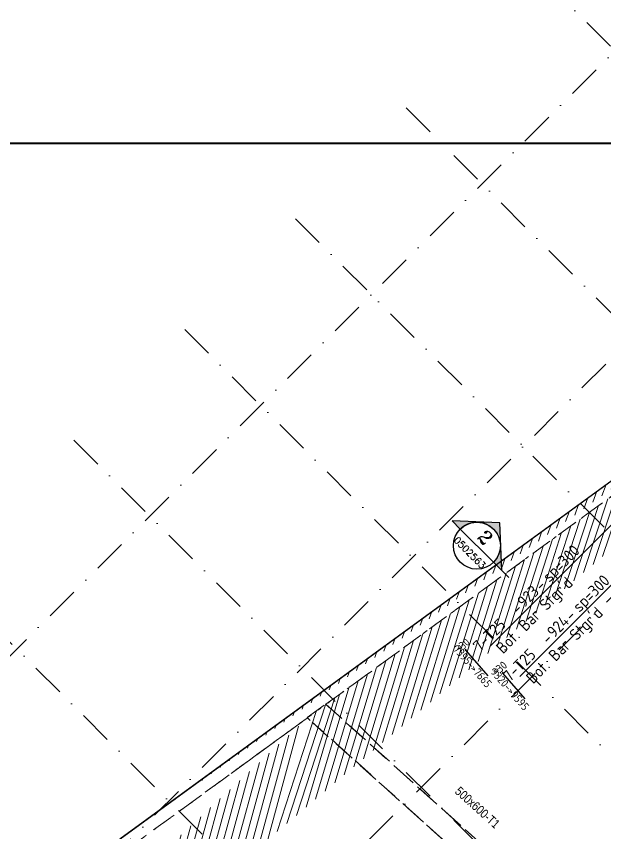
# Model space of a CAD drawing. Extents: x 660761725 to 1323371458, y 2734871439 to 5470067957.
# Drawn here: x 662179804 to 662192948, y 2735048426 to 2735066667 of the extents above; entities that cross this region are included whole.
import ezdxf
from ezdxf.enums import TextEntityAlignment as Align

# ---------------------------------------------------------------- set-up
doc = ezdxf.new("R2010")
doc.units = 0
for name, pattern in [('AXES', [1.95, 1.2, -0.25, 0.25, -0.25]), ('CENTER2', [28.575000000000003, 19.05, -3.175, 3.175, -3.175]), ('Hidden', [714.375, 476.25, -238.125]), ('sbp_axis_short', [10, 5, -2.5, 0, -2.5])]:
    doc.linetypes.add(name, pattern=pattern)
doc.layers.add('A-DETL', color=5, linetype='Continuous', lineweight=9, true_color=0x0000ff)
for name, color, linetype, lineweight in [('A-FLOR-PATT', 7, 'Continuous', 15), ('A-ROOF', 7, 'Continuous', 15), ('A-WALL', 7, 'Continuous', 15), ('S-BEAM-IDEN', 2, 'Continuous', 9), ('S-GRID', 7, 'Continuous', 9), ('S-MATCH LNE', 5, 'CENTER2', 40)]:
    doc.layers.add(name, color=color, linetype=linetype, lineweight=lineweight)
for name, color, linetype in [('S-AXIS', 20, 'AXES'), ('S-RDIMO', 8, 'Continuous'), ('S-RSYMB', 7, 'Continuous'), ('S-SCEL-INDT', 222, 'Continuous'), ('S-SIMPLETEXT', 7, 'Continuous'), ('S-TXT', 3, 'Continuous')]:
    doc.layers.add(name, color=color, linetype=linetype)
doc.styles.add('Arial Narrow_1', font='ARIALN.TTF', dxfattribs={"height": 199.9999999999998})
doc.styles.add('ARMACAD', font='isocp.shx')
doc.styles.add('ROMANS', font='romans.shx')
doc.styles.add('ROMANT', font='romant')
pattern_1 = [(74.99999999999999, (0, 0), (-153.3407249233896, 41.08752341002518), [])]

# ---------------------------------------------------------------- blocks, each defined once
blk = doc.blocks.new('I am… All Range.')
at = {"layer": 'S-GRID', "color": 8, "linetype": 'sbp_axis_short', "lineweight": 13, "ltscale": 150}
for p, q in [((662613679.1571203, 2734523360.248725), (662679782.7279356, 2734589463.81954)), ((662607615.8569804, 2734529423.548865), (662643100.4238242, 2734564908.115708)), ((662638694.7375193, 2734563892.988339), (662667314.0845935, 2734535273.641264)), ((662611009.9695301, 2734526029.436315), (662646494.6183763, 2734561514.085161)), ((662635724.8890384, 2734560923.139858), (662664344.2237372, 2734532303.805159)), ((662633250.0153042, 2734558448.266124), (662661869.4970862, 2734529828.784341)), ((662630775.1415697, 2734555973.392389), (662659394.7554803, 2734527353.778479)), ((662628300.2678357, 2734553498.518655), (662656919.881746, 2734524878.904745)), ((662625330.4193549, 2734550528.670175), (662653950.0332651, 2734521909.056264))]:
    blk.add_line(p, q, dxfattribs=at)
blk = doc.blocks.new('*U1143')
at = {"layer": 'S-SCEL-INDT'}
h = blk.add_hatch(color=256, dxfattribs=at)
edge = h.paths.add_edge_path()
edge.add_line((7.000001906104444, 2.263283386128023e-05), (10.50000190576247, 3.394924715394154e-05))
edge.add_line((10.50000190576247, 3.394924715394154e-05), (-2.921335544670001e-05, 9.624999999075953))
edge.add_line((-2.921335544670001e-05, 9.624999999075953), (-10.49999809220753, -3.394923260202631e-05))
edge.add_line((-10.49999809220753, -3.394923260202631e-05), (-6.999998092549504, -2.263281203340739e-05))
edge.add_arc((1.90677747013979e-06, 1.091277068709939e-11), 6.999999999363562, 0.00018525217620890544, 180.0001852521762, ccw=False)
at = {"layer": 'S-SCEL-INDT', "color": 2, "linetype": 'Continuous'}
blk.add_line((-6.999999999228748, 4.272327350918204e-05), (6.999999999228748, -4.272327350918204e-05), dxfattribs=at)
at = {"layer": 'S-SCEL-INDT'}
blk.add_line((13.40845287412958, 4.901550710201263e-05), (7.000001906104444, 2.263283386128023e-05), dxfattribs=at)
blk.add_lwpolyline([(7.000001906104444, 2.263283386128023e-05), (10.50000190576247, 3.394924715394154e-05), (-2.921335544670001e-05, 9.624999999075953), (-10.49999809220753, -3.394923260202631e-05), (-6.999998092549504, -2.263281203340739e-05, -0.9999999999999999)], format="xyb", close=True, dxfattribs=at)
for centre, radius in [((0, 0), 6.999999999370188), ((0, -1.906788384076208e-06), 6.99999999936)]:
    blk.add_circle(centre, radius, dxfattribs=at)
at = {"layer": 'S-SCEL-INDT', "linetype": 'Continuous', "style": 'ROMANT', "flags": 8}
for rotation, p in [(359.9998251523294, (-9.533905540592968e-07, 3.499999999687137)), (0.0001748476705820678, (9.533905540592968e-07, 3.499943417606119))]:
    blk.add_attdef('01', text='', height=4, rotation=rotation, dxfattribs=at).set_placement(p, align=Align.MIDDLE_CENTER)
at = {"layer": 'S-SCEL-INDT', "color": 3, "linetype": 'Continuous', "style": 'ROMANS', "flags": 8}
for rotation, p in [(359.9998251523294, (0, -2.974065839854546)), (0.0001748476705820678, (0, -2.97412474701559))]:
    blk.add_attdef('-', text='', height=2, rotation=rotation, dxfattribs=at).set_placement(p, align=Align.MIDDLE_CENTER)
blk = doc.blocks.new('I am… Limitless.')
at = {"layer": 'S-TXT', "color": 134}
ref = blk.add_blockref('*U1143', (662350091.9857374, 2734551144.012107), dxfattribs=dict(at, xscale=75.00000000000001, yscale=75.00000000000001, zscale=75.00000000000001, rotation=314.94913923917))
ref.add_attrib('-', '0502563', dxfattribs={"layer": 'S-SCEL-INDT', "color": 3, "linetype": 'Continuous', "height": 150, "rotation": 314.9493105481079, "style": 'ROMANS'}).set_placement((662349934.1190044, 2734550986.425398), align=Align.MIDDLE_CENTER)
ref.add_attrib('01', '2', dxfattribs={"layer": 'S-SCEL-INDT', "linetype": 'Continuous', "height": 300.0000000000001, "rotation": 314.9493105481079, "style": 'ROMANT'}).set_placement((662350277.7630103, 2734551329.459747), align=Align.MIDDLE_CENTER)
blk = doc.blocks.new('I am… Atomic.')
at = {"layer": 'A-FLOR-PATT', "transparency": 33554600}
h = blk.add_hatch(dxfattribs=at)
h.set_pattern_fill('ANSI31', color=8, scale=50, angle=30, style=0)
h.set_pattern_definition(pattern_1)
edge = h.paths.add_edge_path()
edge.add_line((662389967.6433319, 2734579123.010657), (662390007.8012236, 2734579503.468677))
edge.add_line((662342114.705975, 2734544592.546931), (662390007.8012234, 2734579503.468677))
edge.add_line((662363195.8073889, 2734559608.047176), (662389967.7690635, 2734579123.040917))
edge.add_line((662362417.6524743, 2734559040.823584), (662363719.8899552, 2734559990.06879))
edge.add_line((662346720.4841449, 2734547598.623516), (662362783.6519626, 2734559307.613063))
edge.add_line((662345821.5310795, 2734546943.346041), (662347578.010761, 2734548223.703842))
edge.add_line((662342292.6126368, 2734544370.997322), (662346307.4227723, 2734547297.529027))
edge.add_line((662325865.2845687, 2734528370.671522), (662342114.6925843, 2734544592.5523))
edge.add_line((662340490.7204528, 2734542572.157625), (662342149.9785906, 2734544228.604904))
edge.add_line((662339422.0417168, 2734541505.28928), (662341320.3495216, 2734543400.381265))
edge.add_line((662336597.6306283, 2734538685.662872), (662340136.8031961, 2734542218.839921))
edge.add_line((662332705.8949801, 2734534800.520002), (662336243.7133716, 2734538332.345168))
edge.add_line((662332253.0745114, 2734534348.466631), (662332782.9359009, 2734534877.430412))
edge.add_line((662326312.3910785, 2734528417.846987), (662332351.9776915, 2734534447.202265))
edge.add_line((662325865.2845687, 2734528370.671522), (662326312.3910785, 2734528417.846987))
h = blk.add_hatch(dxfattribs=at)
h.set_pattern_fill('ANSI31', color=8, scale=50, angle=30, style=0)
h.set_pattern_definition(pattern_1)
edge = h.paths.add_edge_path()
edge.add_line((662389967.6433319, 2734579123.010657), (662390007.8012236, 2734579503.468677))
edge.add_line((662390178.8400514, 2734578972.951882), (662393574.2351673, 2734576558.543434))
edge.add_line((662390389.9110394, 2734578822.862847), (662389967.7690635, 2734579123.040917))
edge.add_line((662401600.1085552, 2734571260.373601), (662390007.8012234, 2734579503.468677))
edge.add_line((662401045.2346829, 2734570742.112331), (662400996.5411683, 2734571280.666277))
edge.add_line((662400996.5411683, 2734571280.666277), (662391834.41239, 2734577795.702194))
edge.add_line((662401631.7932035, 2734570909.939), (662401600.1085552, 2734571260.373601))
edge.add_line((662398386.0115408, 2734568087.393885), (662401045.2346829, 2734570742.112331))
edge.add_line((662378065.801715, 2734545768.423274), (662383150.2610395, 2734551353.010825))
edge.add_line((662383150.2610395, 2734551353.010825), (662388234.7203641, 2734556937.598375))
edge.add_line((662388234.7203641, 2734556937.598375), (662393319.1796887, 2734562522.185926))
edge.add_line((662393319.1796887, 2734562522.185926), (662398403.6390133, 2734568106.773477))
edge.add_line((662377177.0145457, 2734544792.211362), (662378389.7704264, 2734546124.258873))
edge.add_line((662345219.5168241, 2734509691.243385), (662350637.7770958, 2734515642.46591))
edge.add_line((662350637.7770958, 2734515642.46591), (662356056.0373675, 2734521593.688435))
edge.add_line((662356056.0373675, 2734521593.688435), (662361474.2976393, 2734527544.91096))
edge.add_line((662361474.2976393, 2734527544.91096), (662366892.5579109, 2734533496.133485))
edge.add_line((662366892.5579109, 2734533496.133485), (662372310.8181826, 2734539447.35601))
edge.add_line((662372310.8181826, 2734539447.35601), (662377729.0784543, 2734545398.578536))
edge.add_line((662345267.5598451, 2734509156.384884), (662400082.3408674, 2734569362.972085))
edge.add_line((662401418.6805061, 2734570690.601139), (662400941.3227103, 2734570214.051982))
edge.add_line((662400082.3408674, 2734569362.972085), (662401631.7932035, 2734570909.939))
h = blk.add_hatch(dxfattribs=at)
h.set_pattern_fill('ANSI31', color=8, scale=50, angle=30, style=0)
h.set_pattern_definition(pattern_1)
edge = h.paths.add_edge_path()
edge.add_line((662345468.2720397, 2734510142.524049), (662345661.1307589, 2734509588.669044))
edge.add_line((662345219.5168241, 2734509691.243385), (662350637.7770958, 2734515642.46591))
edge.add_line((662350637.7770958, 2734515642.46591), (662356056.0373675, 2734521593.688435))
edge.add_line((662356056.0373675, 2734521593.688435), (662361474.2976393, 2734527544.91096))
edge.add_line((662361474.2976393, 2734527544.91096), (662366892.5579109, 2734533496.133485))
edge.add_line((662366892.5579109, 2734533496.133485), (662372310.8181826, 2734539447.35601))
edge.add_line((662372310.8181826, 2734539447.35601), (662377729.0784543, 2734545398.578536))
edge.add_line((662345267.5598451, 2734509156.384884), (662400082.3408674, 2734569362.972085))
at = {"layer": 'A-DETL', "color": 8, "linetype": 'Hidden', "lineweight": 9}
for p, q in [((662346720.4841449, 2734547598.623516), (662362783.6519626, 2734559307.613063)), ((662346298.6471646, 2734547301.045045), (662346711.3342683, 2734547602.289488)), ((662346711.3342683, 2734547602.289488), (662346720.4841449, 2734547598.623516)), ((662352840.0569016, 2734542092.301302), (662346711.3342683, 2734547602.289488)), ((662346720.4841449, 2734547598.623516), (662352842.3298832, 2734542094.822585)), ((662342292.6126368, 2734544370.997322), (662346307.4227723, 2734547297.529027)), ((662346307.4227723, 2734547297.529027), (662346298.6471646, 2734547301.045045)), ((662346298.6471646, 2734547301.045045), (662346362.3486897, 2734547243.774604)), ((662346370.6628408, 2734547240.673503), (662346307.4227723, 2734547297.529027)), ((662352507.9977173, 2734541722.947176), (662346415.1631265, 2734547200.665845)), ((662346417.6818635, 2734547194.027674), (662352505.8175863, 2734541720.528887))]:
    blk.add_line(p, q, dxfattribs=at)
at = {"layer": 'A-ROOF', "color": 8, "lineweight": 13}
blk.add_line((662389680.6962347, 2734579264.969228), (662342118.9841868, 2734544586.677794), dxfattribs=at)
at = {"layer": 'A-WALL', "color": 8, "lineweight": 13}
blk.add_line((662342114.705975, 2734544592.546931), (662390007.8012234, 2734579503.468677), dxfattribs=at)
at = {"layer": 'S-MATCH LNE', "ltscale": 50, "const_width": 50}
blk.add_lwpolyline([(662334254.839787, 2734560133.682059), (662361713.0110677, 2734560133.682059)], dxfattribs=at)
at = {"layer": 'S-BEAM-IDEN', "color": 8, "insert": (662349718.625302, 2734545775.691525), "char_height": 199.9999999999998, "width": 1539.239999999998, "attachment_point": 1, "rotation": 318.0457169572411, "style": 'Arial Narrow_1'}
blk.add_mtext('500x600-T1', dxfattribs=at)
blk = doc.blocks.new('cadf_10')
at = {"color": 1}
for p, q in [((-4.158496580606208, 1.201089783226742), (-5.644468778018359, 1.201089783226742)), ((4.158496580606207, 1.201089783226742), (5.644468778018359, 1.201089783226742))]:
    blk.add_line(p, q, dxfattribs=at)
at = {"style": 'ARMACAD'}
for tag, p in [('$COM1', (-10.93526643674234, 2.542619974829577)), ('$COM2', (-9.757982686735758, -5.302973364669228))]:
    blk.add_attdef(tag, text='', height=3.5, dxfattribs=at).set_placement(p, align=Align.BOTTOM_RIGHT)
at = {"color": 1, "style": 'ARMACAD'}
blk.add_attdef('$NUM', text='', height=3.5, dxfattribs=at).set_placement((0, 0), align=Align.CENTER)
blk = doc.blocks.new('*U980', base_point=(662188679.1186886, 2735050991.500011))
at = {"layer": 'S-RSYMB'}
blk.add_lwpolyline([(662188699.3218448, 2735051291.963449), (662188682.2227122, 2735051277.118121, 0.4142135623730951), (662188681.3256878, 2735051264.404084), (662189179.1186886, 2735050691.036574)], format="xyb", dxfattribs=at)
at = {"layer": 'S-RSYMB', "style": 'ARMACAD'}
for tag, rotation, p in [('D0', 40.96424916395173, (662188615.3796602, 2735051371.379446)), ('D1', 310.9642491538557, (662188843.3835269, 2735050902.327711))]:
    blk.add_attdef(tag, text='', height=180, rotation=rotation, dxfattribs=at).set_placement(p, align=Align.MIDDLE_CENTER)
blk = doc.blocks.new('*U981', base_point=(662189349.770169, 2735050320.89304))
at = {"layer": 'S-RSYMB'}
blk.add_lwpolyline([(662189365.8828565, 2735050618.82384), (662189352.2457305, 2735050606.984196, 0.4142135623730951), (662189351.5303247, 2735050596.844329), (662189849.770169, 2735050022.96224)], format="xyb", dxfattribs=at)
at = {"layer": 'S-RSYMB', "style": 'ARMACAD'}
for tag, rotation, p in [('D0', 40.96425440703921, (662189283.6716672, 2735050699.742673)), ('D1', 310.9642543151149, (662189513.8115923, 2735050234.510658))]:
    blk.add_attdef(tag, text='', height=180, rotation=rotation, dxfattribs=at).set_placement(p, align=Align.MIDDLE_CENTER)

msp = doc.modelspace()

# ---------------------------------------------------------------- linework, layer by layer
at = {"layer": 'S-RDIMO'}
for p, q in [((662193477.6328382, 2735055684.263109), (662190381.07175, 2735052587.496494)), ((662193994.6217105, 2735054859.98333), (662191051.7232305, 2735051916.889524))]:
    msp.add_line(p, q, dxfattribs=at)

# ---------------------------------------------------------------- block references
at = {"layer": 'S-AXIS'}
for name, p in [('I am… All Range.', (-447209.0655677319, 503695.4297404289)), ('I am… Atomic.', (-159998.4460368156, 503695.4297404289)), ('I am… Limitless.', (-159998.4460368156, 503695.4297404289))]:
    msp.add_blockref(name, p, dxfattribs=at)
at = {"layer": 'S-RSYMB'}
for name, p, values in [('*U980', (662189834.4558464, 2735052229.654597, -1e-08), {'D0': '330', 'D1': '7395->7665'}), ('*U981', (662190667.0507543, 2735051716.353207, -1e-08), {'D0': '330', 'D1': '9320->9595'})]:
    msp.add_blockref(name, p, dxfattribs=at).add_auto_attribs(values)
at = {"layer": 'S-SIMPLETEXT'}
ref = msp.add_blockref('cadf_10', (662191327.7203352, 2735053613.760063), dxfattribs=dict(at, xscale=75.00000002213115, yscale=75, zscale=75, rotation=45.0019013456975))
ref.add_attrib('$NUM', '923', dxfattribs={"color": 1, "height": 262.5, "rotation": 45.0019028911715, "style": 'ARMACAD', "flags": 2}).set_placement((662191327.7203352, 2735053613.760063), align=Align.CENTER)
ref.add_attrib('$COM1', '7-T25         sp=300', dxfattribs={"height": 262.5, "rotation": 45.0019028911715, "style": 'ARMACAD', "flags": 2}).set_placement((662192413.2771897, 2735054699.388968), align=Align.RIGHT)
ref = msp.add_blockref('cadf_10', (662191998.3718157, 2735052943.153092), dxfattribs=dict(at, xscale=75.00000002213115, yscale=75, zscale=75, rotation=45.0019013456975))
ref.add_attrib('$NUM', '924', dxfattribs={"color": 1, "height": 262.5, "rotation": 45.0019028911715, "style": 'ARMACAD', "flags": 2}).set_placement((662191998.3718157, 2735052943.153092), align=Align.CENTER)
ref.add_attrib('$COM1', '7-T25         sp=300', dxfattribs={"height": 262.5, "rotation": 45.0019028911715, "style": 'ARMACAD', "flags": 2}).set_placement((662193083.9286703, 2735054028.781997), align=Align.RIGHT)

# ---------------------------------------------------------------- texts
at = {"layer": 'S-SIMPLETEXT', "style": 'ARMACAD'}
for p in [(662192261.1228918, 2735053979.43769), (662192931.7743722, 2735053308.830719)]:
    msp.add_text("Bot. Bar Stgr'd", height=262.5, rotation=44.83402702431418, dxfattribs=at).set_placement(p, align=Align.RIGHT)

doc.saveas('drawing.dxf')
